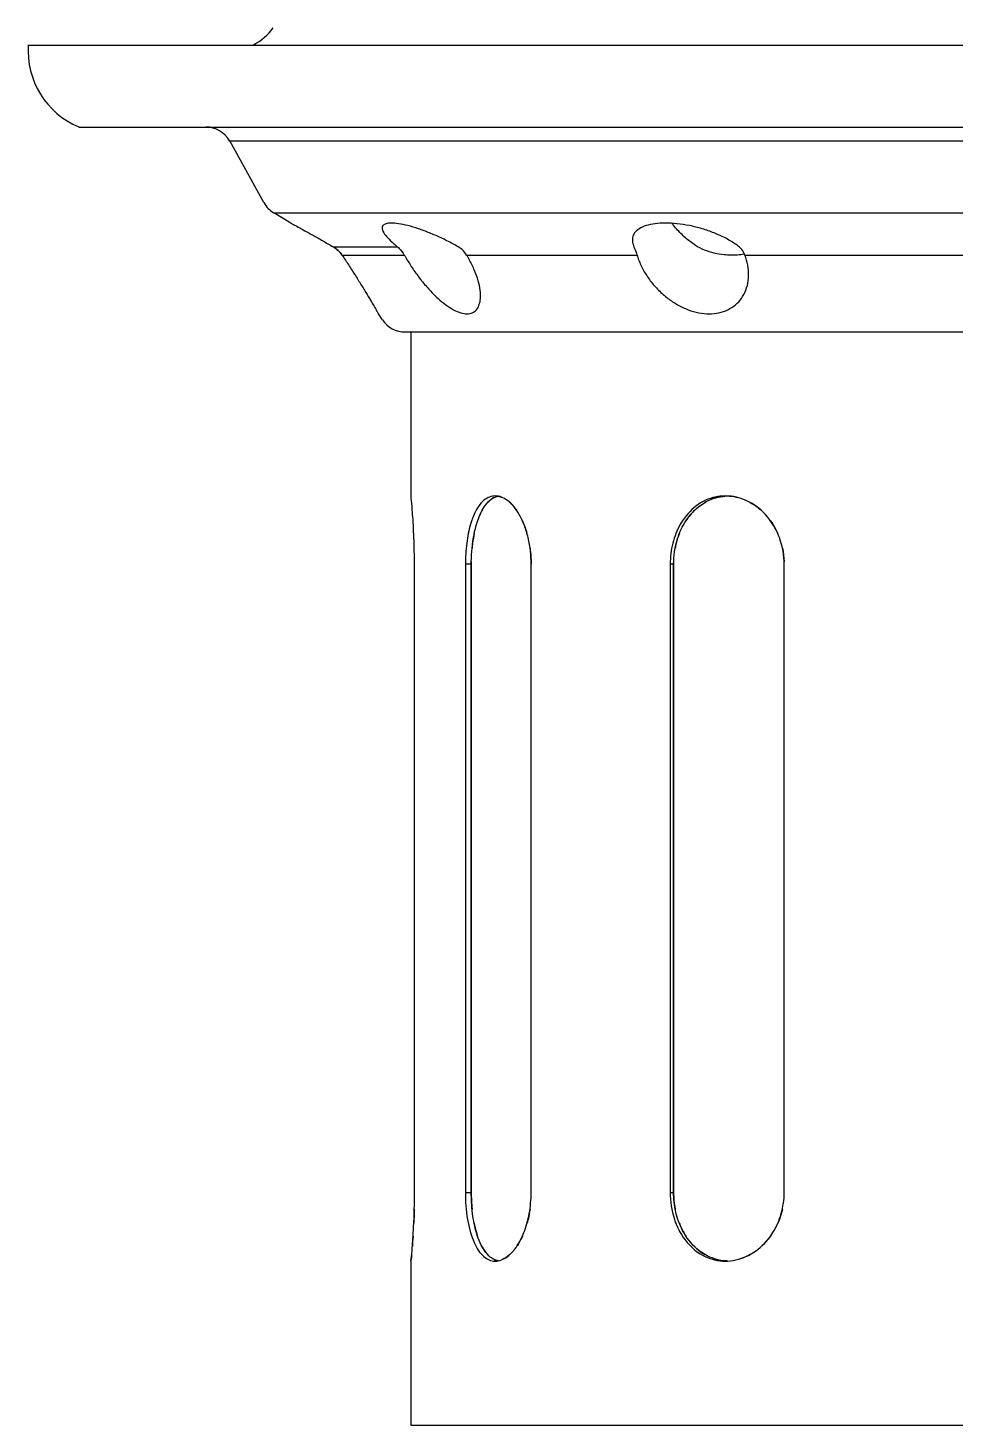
# Model space of a CAD drawing. Header units: millimetres. Extents: x 0 to 13338, y 0 to 11580.
# Drawn here: x 7588.4 to 7656.2, y 4734.7 to 4837 of the extents above; entities that cross this region are included whole.
import ezdxf

# ---------------------------------------------------------------- set-up
doc = ezdxf.new("R2010")
doc.units = ezdxf.units.MM
doc.layers.add('dwgmodels.com', color=250, linetype='Continuous')

# ---------------------------------------------------------------- blocks, each defined once
blk = doc.blocks.new('Public Light 9_side_dwgmodels.com')
at = {"color": 0}
for p, q in [((-589.01, 4124.92), (-441.01, 4124.92)), ((-589.01, 4124.92), (-441.01, 4124.92)), ((-585.3, 4118.92), (-444.71, 4118.92)), ((-585.3, 4118.92), (-444.71, 4118.92)), ((-574.27, 4117.9), (-455.75, 4117.9)), ((-574.27, 4117.9), (-455.75, 4117.9)), ((-571.77, 4113.39), (-574.27, 4117.9)), ((-571.05, 4112.65), (-458.97, 4112.65)), ((-571.05, 4112.65), (-458.97, 4112.65)), ((-569.79, 4111.89), (-571.05, 4112.65)), ((-569.79, 4111.89), (-571.05, 4112.65)), ((-566.7, 4110.16), (-562, 4110.16)), ((-566.7, 4110.16), (-562, 4110.16)), ((-566.06, 4109.55), (-561.5, 4109.55)), ((-566.06, 4109.55), (-561.5, 4109.55)), ((-556.94, 4109.55), (-544.48, 4109.55)), ((-556.94, 4109.55), (-544.48, 4109.55)), ((-536.58, 4109.55), (-519.57, 4109.55)), ((-536.58, 4109.55), (-519.57, 4109.55)), ((-563.1, 4104.81), (-563.39, 4105.25)), ((-563.1, 4104.81), (-563.39, 4105.25)), ((-561.44, 4103.92), (-468.58, 4103.92)), ((-561.44, 4103.92), (-468.58, 4103.92)), ((-561.01, 4103.92), (-561.01, 4091.92)), ((-560.76, 4040.92), (-560.76, 4086.92)), ((-560.76, 4040.92), (-560.76, 4086.92)), ((-556.6, 4086.92), (-557.03, 4086.92)), ((-556.6, 4086.92), (-557.03, 4086.92)), ((-557.03, 4086.92), (-557.03, 4040.92)), ((-557.03, 4086.92), (-557.03, 4040.92)), ((-556.6, 4040.92), (-556.6, 4086.92)), ((-556.6, 4086.92), (-556.6, 4040.92)), ((-556.6, 4040.92), (-556.6, 4086.92)), ((-556.6, 4086.92), (-556.6, 4040.92)), ((-552.22, 4040.92), (-552.22, 4086.92)), ((-552.22, 4040.92), (-552.22, 4086.92)), ((-541.8, 4086.92), (-542.05, 4086.92)), ((-541.8, 4086.92), (-542.05, 4086.92)), ((-542.05, 4086.92), (-542.05, 4040.92)), ((-542.05, 4086.92), (-542.05, 4040.92)), ((-541.8, 4086.92), (-541.8, 4040.92)), ((-541.8, 4040.92), (-541.8, 4086.92)), ((-541.8, 4040.92), (-541.8, 4086.92)), ((-541.8, 4086.92), (-541.8, 4040.92)), ((-533.71, 4040.92), (-533.71, 4086.92)), ((-533.71, 4040.92), (-533.71, 4086.92)), ((-556.6, 4040.92), (-557.03, 4040.92)), ((-556.6, 4040.92), (-557.03, 4040.92)), ((-541.8, 4040.92), (-542.05, 4040.92)), ((-541.8, 4040.92), (-542.05, 4040.92)), ((-561.01, 4035.92), (-561.01, 4023.92)), ((-561.01, 4023.92), (-469.01, 4023.92)), ((-561.01, 4023.92), (-469.01, 4023.92))]:
    blk.add_line(p, q, dxfattribs=at)
for centre, radius, start, end in [((-575.01, 4129.27), 5, 299.7296, 321.8332), ((-582.95, 4124.52), 6.07, 176.1674, 247.1977), ((-576.02, 4116.92), 2, 29.0581, 90), ((-570.02, 4114.36), 2, 209.0581, 239.0362), ((-561.44, 4105.92), 2, 213.6901, 270), ((-561.44, 4105.92), 2, 213.6901, 270)]:
    blk.add_arc(centre, radius, start, end, dxfattribs=at)
for points, knots in [([(-569.79, 4111.89), (-569.79, 4111.89), (-569.76, 4111.88), (-569.65, 4111.81), (-569.56, 4111.77), (-569.33, 4111.64), (-569.19, 4111.56), (-568.87, 4111.39), (-568.68, 4111.28), (-568.29, 4111.06), (-568.07, 4110.94), (-567.6, 4110.67), (-567.34, 4110.53), (-566.96, 4110.3), (-566.83, 4110.23), (-566.7, 4110.16)], [20.347716, 20.347716, 20.347716, 20.347716, 21.254439, 21.254439, 22.161163, 22.161163, 23.067886, 23.067886, 23.97461, 23.97461, 24.885748, 24.885748, 25.796886, 25.796886, 26.225618, 26.225618, 26.225618, 26.225618]), ([(-569.79, 4111.89), (-569.79, 4111.89), (-569.76, 4111.88), (-569.65, 4111.81), (-569.56, 4111.77), (-569.33, 4111.64), (-569.19, 4111.56), (-568.87, 4111.39), (-568.68, 4111.28), (-568.29, 4111.06), (-568.07, 4110.94), (-567.6, 4110.67), (-567.34, 4110.53), (-566.96, 4110.3), (-566.83, 4110.23), (-566.7, 4110.16)], [20.347716, 20.347716, 20.347716, 20.347716, 21.254439, 21.254439, 22.161163, 22.161163, 23.067886, 23.067886, 23.97461, 23.97461, 24.885748, 24.885748, 25.796886, 25.796886, 26.225618, 26.225618, 26.225618, 26.225618]), ([(-557.56, 4110.16), (-557.69, 4110.23), (-557.82, 4110.3), (-558.23, 4110.53), (-558.52, 4110.67), (-559.09, 4110.94), (-559.38, 4111.06), (-559.92, 4111.28), (-560.19, 4111.39), (-560.73, 4111.56), (-560.99, 4111.64), (-561.48, 4111.77), (-561.71, 4111.81), (-562.12, 4111.88), (-562.3, 4111.89), (-562.6, 4111.89), (-562.73, 4111.88), (-562.94, 4111.81), (-563.02, 4111.77), (-563.11, 4111.64), (-563.13, 4111.56), (-563.11, 4111.39), (-563.06, 4111.28), (-562.93, 4111.06), (-562.83, 4110.94), (-562.59, 4110.67), (-562.43, 4110.53), (-562.18, 4110.3), (-562.09, 4110.23), (-562, 4110.16)], [14.469813, 14.469813, 14.469813, 14.469813, 14.898545, 14.898545, 15.809683, 15.809683, 16.720821, 16.720821, 17.627545, 17.627545, 18.534268, 18.534268, 19.440992, 19.440992, 20.347716, 20.347716, 21.254439, 21.254439, 22.161163, 22.161163, 23.067886, 23.067886, 23.97461, 23.97461, 24.885748, 24.885748, 25.796886, 25.796886, 26.225618, 26.225618, 26.225618, 26.225618]), ([(-557.56, 4110.16), (-557.69, 4110.23), (-557.82, 4110.3), (-558.23, 4110.53), (-558.52, 4110.67), (-559.09, 4110.94), (-559.38, 4111.06), (-559.92, 4111.28), (-560.19, 4111.39), (-560.73, 4111.56), (-560.99, 4111.64), (-561.48, 4111.77), (-561.71, 4111.81), (-562.12, 4111.88), (-562.3, 4111.89), (-562.6, 4111.89), (-562.73, 4111.88), (-562.94, 4111.81), (-563.02, 4111.77), (-563.11, 4111.64), (-563.13, 4111.56), (-563.11, 4111.39), (-563.06, 4111.28), (-562.93, 4111.06), (-562.83, 4110.94), (-562.59, 4110.67), (-562.43, 4110.53), (-562.18, 4110.3), (-562.09, 4110.23), (-562, 4110.16)], [14.469813, 14.469813, 14.469813, 14.469813, 14.898545, 14.898545, 15.809683, 15.809683, 16.720821, 16.720821, 17.627545, 17.627545, 18.534268, 18.534268, 19.440992, 19.440992, 20.347716, 20.347716, 21.254439, 21.254439, 22.161163, 22.161163, 23.067886, 23.067886, 23.97461, 23.97461, 24.885748, 24.885748, 25.796886, 25.796886, 26.225618, 26.225618, 26.225618, 26.225618]), ([(-537.01, 4110.16), (-537.11, 4110.23), (-537.21, 4110.3), (-537.53, 4110.53), (-537.78, 4110.67), (-538.3, 4110.94), (-538.57, 4111.06), (-539.12, 4111.28), (-539.41, 4111.39), (-540.02, 4111.56), (-540.33, 4111.64), (-540.95, 4111.77), (-541.26, 4111.81), (-541.85, 4111.88), (-542.14, 4111.89), (-542.66, 4111.89), (-542.92, 4111.88), (-543.39, 4111.81), (-543.62, 4111.77), (-544.01, 4111.64), (-544.18, 4111.56), (-544.46, 4111.39), (-544.57, 4111.28), (-544.73, 4111.06), (-544.78, 4110.94), (-544.83, 4110.67), (-544.82, 4110.53), (-544.76, 4110.3), (-544.73, 4110.23), (-544.7, 4110.16)], [14.469813, 14.469813, 14.469813, 14.469813, 14.898545, 14.898545, 15.809683, 15.809683, 16.720821, 16.720821, 17.627545, 17.627545, 18.534268, 18.534268, 19.440992, 19.440992, 20.347716, 20.347716, 21.254439, 21.254439, 22.161163, 22.161163, 23.067886, 23.067886, 23.97461, 23.97461, 24.885748, 24.885748, 25.796886, 25.796886, 26.225618, 26.225618, 26.225618, 26.225618]), ([(-537.01, 4110.16), (-537.11, 4110.23), (-537.21, 4110.3), (-537.53, 4110.53), (-537.78, 4110.67), (-538.3, 4110.94), (-538.57, 4111.06), (-539.12, 4111.28), (-539.41, 4111.39), (-540.02, 4111.56), (-540.33, 4111.64), (-540.95, 4111.77), (-541.26, 4111.81), (-541.85, 4111.88), (-542.14, 4111.89), (-542.66, 4111.89), (-542.92, 4111.88), (-543.39, 4111.81), (-543.62, 4111.77), (-544.01, 4111.64), (-544.18, 4111.56), (-544.46, 4111.39), (-544.57, 4111.28), (-544.73, 4111.06), (-544.78, 4110.94), (-544.83, 4110.67), (-544.82, 4110.53), (-544.76, 4110.3), (-544.73, 4110.23), (-544.7, 4110.16)], [14.469813, 14.469813, 14.469813, 14.469813, 14.898545, 14.898545, 15.809683, 15.809683, 16.720821, 16.720821, 17.627545, 17.627545, 18.534268, 18.534268, 19.440992, 19.440992, 20.347716, 20.347716, 21.254439, 21.254439, 22.161163, 22.161163, 23.067886, 23.067886, 23.97461, 23.97461, 24.885748, 24.885748, 25.796886, 25.796886, 26.225618, 26.225618, 26.225618, 26.225618]), ([(-540.2, 4110.26), (-540.33, 4110.35), (-540.46, 4110.44), (-540.82, 4110.71), (-541.05, 4110.91), (-541.48, 4111.35), (-541.69, 4111.58), (-541.89, 4111.84), (-541.9, 4111.86), (-541.91, 4111.87)], [9.675314, 9.675314, 9.675314, 9.675314, 10.138865, 10.138865, 11.021552, 11.021552, 11.904238, 11.904238, 11.964161, 11.964161, 11.964161, 11.964161]), ([(-540.2, 4110.26), (-540.33, 4110.35), (-540.46, 4110.44), (-540.82, 4110.71), (-541.05, 4110.91), (-541.48, 4111.35), (-541.69, 4111.58), (-541.89, 4111.84), (-541.9, 4111.86), (-541.91, 4111.87)], [9.675314, 9.675314, 9.675314, 9.675314, 10.138865, 10.138865, 11.021552, 11.021552, 11.904238, 11.904238, 11.964161, 11.964161, 11.964161, 11.964161]), ([(-566.06, 4109.55), (-566.14, 4109.67), (-566.23, 4109.79), (-566.45, 4109.99), (-566.57, 4110.08), (-566.7, 4110.16)], [-0.9074615, -0.9074615, -0.9074615, -0.9074615, -0.4584899, -0.4584899, 0, 0, 0, 0]), ([(-566.06, 4109.55), (-566.14, 4109.67), (-566.23, 4109.79), (-566.45, 4109.99), (-566.57, 4110.08), (-566.7, 4110.16)], [-0.9074615, -0.9074615, -0.9074615, -0.9074615, -0.4584899, -0.4584899, 0, 0, 0, 0]), ([(-566.7, 4110.16), (-566.57, 4110.08), (-566.45, 4109.99), (-566.23, 4109.79), (-566.14, 4109.67), (-566.06, 4109.55)], [-0.9069538, -0.9069538, -0.9069538, -0.9069538, -0.4485006, -0.4485006, 0, 0, 0, 0]), ([(-566.7, 4110.16), (-566.57, 4110.08), (-566.45, 4109.99), (-566.23, 4109.79), (-566.14, 4109.67), (-566.06, 4109.55)], [-0.9069538, -0.9069538, -0.9069538, -0.9069538, -0.4485006, -0.4485006, 0, 0, 0, 0]), ([(-566.06, 4109.55), (-565.97, 4109.43), (-565.89, 4109.3), (-565.65, 4108.94), (-565.48, 4108.68), (-565.15, 4108.17), (-564.99, 4107.92), (-564.69, 4107.43), (-564.54, 4107.2), (-564.28, 4106.76), (-564.16, 4106.56), (-563.95, 4106.21), (-563.86, 4106.06), (-563.69, 4105.77), (-563.62, 4105.65), (-563.51, 4105.45), (-563.46, 4105.37), (-563.41, 4105.27), (-563.39, 4105.25), (-563.39, 4105.25)], [-14.134817, -14.134817, -14.134817, -14.134817, -13.697975, -13.697975, -12.813723, -12.813723, -11.929471, -11.929471, -11.045219, -11.045219, -10.160967, -10.160967, -9.332972, -9.332972, -8.504977, -8.504977, -7.676982, -7.676982, -6.848987, -6.848987, -6.848987, -6.848987]), ([(-566.06, 4109.55), (-565.97, 4109.43), (-565.89, 4109.3), (-565.65, 4108.94), (-565.48, 4108.68), (-565.15, 4108.17), (-564.99, 4107.92), (-564.69, 4107.43), (-564.54, 4107.2), (-564.28, 4106.76), (-564.16, 4106.56), (-563.95, 4106.21), (-563.86, 4106.06), (-563.69, 4105.77), (-563.62, 4105.65), (-563.51, 4105.45), (-563.46, 4105.37), (-563.41, 4105.27), (-563.39, 4105.25), (-563.39, 4105.25)], [-14.134817, -14.134817, -14.134817, -14.134817, -13.697975, -13.697975, -12.813723, -12.813723, -11.929471, -11.929471, -11.045219, -11.045219, -10.160967, -10.160967, -9.332972, -9.332972, -8.504977, -8.504977, -7.676982, -7.676982, -6.848987, -6.848987, -6.848987, -6.848987]), ([(-562, 4110.16), (-561.95, 4110.12), (-561.91, 4110.08), (-561.73, 4109.91), (-561.6, 4109.74), (-561.5, 4109.55)], [-0.9093199, -0.9093199, -0.9093199, -0.9093199, -0.699633, -0.699633, 0, 0, 0, 0]), ([(-562, 4110.16), (-561.95, 4110.12), (-561.91, 4110.08), (-561.73, 4109.91), (-561.6, 4109.74), (-561.5, 4109.55)], [-0.9093199, -0.9093199, -0.9093199, -0.9093199, -0.699633, -0.699633, 0, 0, 0, 0]), ([(-561.5, 4109.55), (-561.43, 4109.43), (-561.35, 4109.3), (-561.13, 4108.94), (-560.97, 4108.68), (-560.61, 4108.17), (-560.43, 4107.92), (-560.04, 4107.43), (-559.83, 4107.2), (-559.43, 4106.76), (-559.23, 4106.56), (-558.85, 4106.21), (-558.65, 4106.06), (-558.27, 4105.77), (-558.08, 4105.65), (-557.71, 4105.45), (-557.53, 4105.37), (-557.2, 4105.27), (-557.05, 4105.25), (-556.77, 4105.25), (-556.64, 4105.27), (-556.41, 4105.37), (-556.3, 4105.45), (-556.13, 4105.65), (-556.07, 4105.77), (-555.97, 4106.06), (-555.94, 4106.21), (-555.92, 4106.56), (-555.92, 4106.76), (-555.98, 4107.2), (-556.03, 4107.43), (-556.16, 4107.92), (-556.25, 4108.17), (-556.47, 4108.68), (-556.59, 4108.94), (-556.72, 4109.18), (-556.79, 4109.3), (-556.86, 4109.43), (-556.94, 4109.55)], [-14.134817, -14.134817, -14.134817, -14.134817, -13.697975, -13.697975, -12.813723, -12.813723, -11.929471, -11.929471, -11.045219, -11.045219, -10.160967, -10.160967, -9.332972, -9.332972, -8.504977, -8.504977, -7.676982, -7.676982, -6.848987, -6.848987, -6.020992, -6.020992, -5.192997, -5.192997, -4.365002, -4.365002, -3.537007, -3.537007, -2.652756, -2.652756, -1.768504, -1.768504, -0.884252, -0.884252, 0, 0, 0, 0.436843, 0.436843, 0.436843, 0.436843]), ([(-561.5, 4109.55), (-561.43, 4109.43), (-561.35, 4109.3), (-561.13, 4108.94), (-560.97, 4108.68), (-560.61, 4108.17), (-560.43, 4107.92), (-560.04, 4107.43), (-559.83, 4107.2), (-559.43, 4106.76), (-559.23, 4106.56), (-558.85, 4106.21), (-558.65, 4106.06), (-558.27, 4105.77), (-558.08, 4105.65), (-557.71, 4105.45), (-557.53, 4105.37), (-557.2, 4105.27), (-557.05, 4105.25), (-556.77, 4105.25), (-556.64, 4105.27), (-556.41, 4105.37), (-556.3, 4105.45), (-556.13, 4105.65), (-556.07, 4105.77), (-555.97, 4106.06), (-555.94, 4106.21), (-555.92, 4106.56), (-555.92, 4106.76), (-555.98, 4107.2), (-556.03, 4107.43), (-556.16, 4107.92), (-556.25, 4108.17), (-556.47, 4108.68), (-556.59, 4108.94), (-556.72, 4109.18), (-556.79, 4109.3), (-556.86, 4109.43), (-556.94, 4109.55)], [-14.134817, -14.134817, -14.134817, -14.134817, -13.697975, -13.697975, -12.813723, -12.813723, -11.929471, -11.929471, -11.045219, -11.045219, -10.160967, -10.160967, -9.332972, -9.332972, -8.504977, -8.504977, -7.676982, -7.676982, -6.848987, -6.848987, -6.020992, -6.020992, -5.192997, -5.192997, -4.365002, -4.365002, -3.537007, -3.537007, -2.652756, -2.652756, -1.768504, -1.768504, -0.884252, -0.884252, 0, 0, 0, 0.436843, 0.436843, 0.436843, 0.436843]), ([(-556.94, 4109.55), (-557.03, 4109.7), (-557.14, 4109.84), (-557.36, 4110.03), (-557.46, 4110.1), (-557.56, 4110.16)], [-4.053467, -4.053467, -4.053467, -4.053467, -3.5042451, -3.5042451, -3.1494421, -3.1494421, -3.1494421, -3.1494421]), ([(-556.94, 4109.55), (-557.03, 4109.7), (-557.14, 4109.84), (-557.36, 4110.03), (-557.46, 4110.1), (-557.56, 4110.16)], [-4.053467, -4.053467, -4.053467, -4.053467, -3.5042451, -3.5042451, -3.1494421, -3.1494421, -3.1494421, -3.1494421]), ([(-544.7, 4110.16), (-544.68, 4110.12), (-544.67, 4110.08), (-544.6, 4109.91), (-544.54, 4109.74), (-544.48, 4109.55)], [-0.9093199, -0.9093199, -0.9093199, -0.9093199, -0.699633, -0.699633, 0, 0, 0, 0]), ([(-544.7, 4110.16), (-544.68, 4110.12), (-544.67, 4110.08), (-544.6, 4109.91), (-544.54, 4109.74), (-544.48, 4109.55)], [-0.9093199, -0.9093199, -0.9093199, -0.9093199, -0.699633, -0.699633, 0, 0, 0, 0]), ([(-544.48, 4109.55), (-544.44, 4109.43), (-544.4, 4109.3), (-544.26, 4108.94), (-544.14, 4108.68), (-543.86, 4108.17), (-543.69, 4107.92), (-543.32, 4107.43), (-543.11, 4107.2), (-542.68, 4106.76), (-542.45, 4106.56), (-541.99, 4106.21), (-541.76, 4106.06), (-541.26, 4105.77), (-541, 4105.65), (-540.48, 4105.45), (-540.21, 4105.37), (-539.69, 4105.27), (-539.44, 4105.25), (-538.96, 4105.25), (-538.72, 4105.27), (-538.26, 4105.37), (-538.04, 4105.45), (-537.63, 4105.65), (-537.44, 4105.77), (-537.11, 4106.06), (-536.96, 4106.21), (-536.72, 4106.56), (-536.61, 4106.76), (-536.43, 4107.2), (-536.37, 4107.43), (-536.31, 4107.92), (-536.3, 4108.17), (-536.35, 4108.68), (-536.39, 4108.94), (-536.46, 4109.18), (-536.5, 4109.3), (-536.54, 4109.43), (-536.58, 4109.55)], [-14.134817, -14.134817, -14.134817, -14.134817, -13.697975, -13.697975, -12.813723, -12.813723, -11.929471, -11.929471, -11.045219, -11.045219, -10.160967, -10.160967, -9.332972, -9.332972, -8.504977, -8.504977, -7.676982, -7.676982, -6.848987, -6.848987, -6.020992, -6.020992, -5.192997, -5.192997, -4.365002, -4.365002, -3.537007, -3.537007, -2.652756, -2.652756, -1.768504, -1.768504, -0.884252, -0.884252, 0, 0, 0, 0.436843, 0.436843, 0.436843, 0.436843]), ([(-544.48, 4109.55), (-544.44, 4109.43), (-544.4, 4109.3), (-544.26, 4108.94), (-544.14, 4108.68), (-543.86, 4108.17), (-543.69, 4107.92), (-543.32, 4107.43), (-543.11, 4107.2), (-542.68, 4106.76), (-542.45, 4106.56), (-541.99, 4106.21), (-541.76, 4106.06), (-541.26, 4105.77), (-541, 4105.65), (-540.48, 4105.45), (-540.21, 4105.37), (-539.69, 4105.27), (-539.44, 4105.25), (-538.96, 4105.25), (-538.72, 4105.27), (-538.26, 4105.37), (-538.04, 4105.45), (-537.63, 4105.65), (-537.44, 4105.77), (-537.11, 4106.06), (-536.96, 4106.21), (-536.72, 4106.56), (-536.61, 4106.76), (-536.43, 4107.2), (-536.37, 4107.43), (-536.31, 4107.92), (-536.3, 4108.17), (-536.35, 4108.68), (-536.39, 4108.94), (-536.46, 4109.18), (-536.5, 4109.3), (-536.54, 4109.43), (-536.58, 4109.55)], [-14.134817, -14.134817, -14.134817, -14.134817, -13.697975, -13.697975, -12.813723, -12.813723, -11.929471, -11.929471, -11.045219, -11.045219, -10.160967, -10.160967, -9.332972, -9.332972, -8.504977, -8.504977, -7.676982, -7.676982, -6.848987, -6.848987, -6.020992, -6.020992, -5.192997, -5.192997, -4.365002, -4.365002, -3.537007, -3.537007, -2.652756, -2.652756, -1.768504, -1.768504, -0.884252, -0.884252, 0, 0, 0, 0.436843, 0.436843, 0.436843, 0.436843]), ([(-536.61, 4109.63), (-536.67, 4109.62), (-536.72, 4109.61), (-536.93, 4109.57), (-537.08, 4109.55), (-537.38, 4109.54), (-537.51, 4109.53), (-537.79, 4109.54), (-537.94, 4109.55), (-538.34, 4109.59), (-538.58, 4109.63), (-539.32, 4109.81), (-539.79, 4109.99), (-540.2, 4110.26)], [-3.843232, -3.843232, -3.843232, -3.843232, -3.643063, -3.643063, -3.106776, -3.106776, -2.67758, -2.67758, -2.206806, -2.206806, -1.480643, -1.480643, 0, 0, 0, 0]), ([(-536.61, 4109.63), (-536.67, 4109.62), (-536.72, 4109.61), (-536.93, 4109.57), (-537.08, 4109.55), (-537.38, 4109.54), (-537.51, 4109.53), (-537.79, 4109.54), (-537.94, 4109.55), (-538.34, 4109.59), (-538.58, 4109.63), (-539.32, 4109.81), (-539.79, 4109.99), (-540.2, 4110.26)], [-3.843232, -3.843232, -3.843232, -3.843232, -3.643063, -3.643063, -3.106776, -3.106776, -2.67758, -2.67758, -2.206806, -2.206806, -1.480643, -1.480643, 0, 0, 0, 0]), ([(-536.58, 4109.55), (-536.64, 4109.7), (-536.72, 4109.84), (-536.87, 4110.03), (-536.94, 4110.1), (-537.01, 4110.16)], [-4.053467, -4.053467, -4.053467, -4.053467, -3.5042451, -3.5042451, -3.1494421, -3.1494421, -3.1494421, -3.1494421]), ([(-536.58, 4109.55), (-536.64, 4109.7), (-536.72, 4109.84), (-536.87, 4110.03), (-536.94, 4110.1), (-537.01, 4110.16)], [-4.053467, -4.053467, -4.053467, -4.053467, -3.5042451, -3.5042451, -3.1494421, -3.1494421, -3.1494421, -3.1494421]), ([(-560.76, 4086.92), (-560.76, 4087.53), (-560.77, 4088.2), (-560.81, 4089.18), (-560.82, 4089.48), (-560.87, 4090.38), (-560.91, 4090.82), (-560.97, 4091.53), (-560.99, 4091.73), (-561, 4091.89), (-561.01, 4091.92), (-561.01, 4091.92)], [0, 0, 0, 0, 1.816147, 1.816147, 2.643576, 2.643576, 4.503274, 4.503274, 7.026652, 7.026652, 8.554863, 8.554863, 8.554863, 8.554863]), ([(-560.76, 4086.92), (-560.76, 4087.53), (-560.77, 4088.2), (-560.81, 4089.18), (-560.82, 4089.48), (-560.87, 4090.38), (-560.91, 4090.82), (-560.97, 4091.53), (-560.99, 4091.73), (-561, 4091.89), (-561.01, 4091.92), (-561.01, 4091.92)], [0, 0, 0, 0, 1.816147, 1.816147, 2.643576, 2.643576, 4.503274, 4.503274, 7.026652, 7.026652, 8.552907, 8.552907, 8.552907, 8.552907]), ([(-552.22, 4086.92), (-552.22, 4087.53), (-552.28, 4088.2), (-552.52, 4089.18), (-552.61, 4089.48), (-552.95, 4090.38), (-553.23, 4090.82), (-553.8, 4091.53), (-554.12, 4091.73), (-554.69, 4091.95), (-554.99, 4091.95), (-555.53, 4091.74), (-555.81, 4091.53), (-556.25, 4090.89), (-556.47, 4090.48), (-556.78, 4089.42), (-556.87, 4088.95), (-557, 4087.96), (-557.03, 4087.44), (-557.03, 4086.92)], [0, 0, 0, 0, 1.816147, 1.816147, 2.643576, 2.643576, 4.503274, 4.503274, 7.026652, 7.026652, 10.029938, 10.029938, 12.68358, 12.68358, 14.53656, 14.53656, 15.7687, 15.7687, 17.012653, 17.012653, 17.012653, 17.012653]), ([(-552.22, 4086.92), (-552.22, 4087.53), (-552.28, 4088.2), (-552.52, 4089.18), (-552.61, 4089.48), (-552.95, 4090.38), (-553.23, 4090.82), (-553.8, 4091.53), (-554.12, 4091.73), (-554.69, 4091.95), (-554.99, 4091.95), (-555.53, 4091.74), (-555.81, 4091.53), (-556.25, 4090.89), (-556.47, 4090.48), (-556.78, 4089.42), (-556.87, 4088.95), (-557, 4087.96), (-557.03, 4087.44), (-557.03, 4086.92)], [0, 0, 0, 0, 1.816147, 1.816147, 2.643576, 2.643576, 4.503274, 4.503274, 7.026652, 7.026652, 10.029938, 10.029938, 12.68358, 12.68358, 14.53656, 14.53656, 15.7687, 15.7687, 17.012653, 17.012653, 17.012653, 17.012653]), ([(-556.6, 4086.92), (-556.6, 4087.5), (-556.56, 4088.17), (-556.39, 4089.18), (-556.32, 4089.47), (-556.06, 4090.41), (-555.84, 4090.84), (-555.4, 4091.5), (-555.13, 4091.72), (-554.78, 4091.87), (-554.7, 4091.89), (-554.63, 4091.9)], [0, 0, 0, 0, 1.73495, 1.73495, 2.500605, 2.500605, 4.321079, 4.321079, 6.813884, 6.813884, 7.518814, 7.518814, 7.518814, 7.518814]), ([(-556.6, 4086.92), (-556.6, 4087.5), (-556.56, 4088.17), (-556.39, 4089.18), (-556.32, 4089.47), (-556.06, 4090.41), (-555.84, 4090.84), (-555.4, 4091.5), (-555.13, 4091.72), (-554.78, 4091.87), (-554.7, 4091.89), (-554.63, 4091.9)], [0, 0, 0, 0, 1.73495, 1.73495, 2.500605, 2.500605, 4.321079, 4.321079, 6.813884, 6.813884, 7.518814, 7.518814, 7.518814, 7.518814]), ([(-554.63, 4091.9), (-554.55, 4091.89), (-554.47, 4091.87), (-554.37, 4091.83), (-554.34, 4091.82), (-554.31, 4091.81)], [9.274789, 9.274789, 9.274789, 9.274789, 10.029938, 10.029938, 10.293591, 10.293591, 10.293591, 10.293591]), ([(-554.63, 4091.9), (-554.55, 4091.89), (-554.47, 4091.87), (-554.37, 4091.83), (-554.34, 4091.82), (-554.31, 4091.81)], [9.274789, 9.274789, 9.274789, 9.274789, 10.029938, 10.029938, 10.293591, 10.293591, 10.293591, 10.293591]), ([(-553.78, 4091.44), (-553.69, 4091.36), (-553.59, 4091.27), (-553.44, 4091.08), (-553.37, 4090.99), (-553.29, 4090.88)], [11.900946, 11.900946, 11.900946, 11.900946, 12.68358, 12.68358, 13.230798, 13.230798, 13.230798, 13.230798]), ([(-553.78, 4091.44), (-553.69, 4091.36), (-553.59, 4091.27), (-553.44, 4091.08), (-553.37, 4090.99), (-553.29, 4090.88)], [11.900946, 11.900946, 11.900946, 11.900946, 12.68358, 12.68358, 13.230798, 13.230798, 13.230798, 13.230798]), ([(-533.71, 4086.92), (-533.71, 4087.53), (-533.81, 4088.2), (-534.18, 4089.18), (-534.32, 4089.48), (-534.86, 4090.38), (-535.3, 4090.82), (-536.24, 4091.53), (-536.77, 4091.73), (-537.73, 4091.95), (-538.26, 4091.95), (-539.22, 4091.74), (-539.71, 4091.53), (-540.53, 4090.89), (-540.95, 4090.48), (-541.55, 4089.42), (-541.74, 4088.95), (-541.99, 4087.96), (-542.05, 4087.44), (-542.05, 4086.92)], [0, 0, 0, 0, 1.816147, 1.816147, 2.643576, 2.643576, 4.503274, 4.503274, 7.026652, 7.026652, 10.029938, 10.029938, 12.68358, 12.68358, 14.53656, 14.53656, 15.7687, 15.7687, 17.012653, 17.012653, 17.012653, 17.012653]), ([(-533.71, 4086.92), (-533.71, 4087.53), (-533.81, 4088.2), (-534.18, 4089.18), (-534.32, 4089.48), (-534.86, 4090.38), (-535.3, 4090.82), (-536.24, 4091.53), (-536.77, 4091.73), (-537.73, 4091.95), (-538.26, 4091.95), (-539.22, 4091.74), (-539.71, 4091.53), (-540.53, 4090.89), (-540.95, 4090.48), (-541.55, 4089.42), (-541.74, 4088.95), (-541.99, 4087.96), (-542.05, 4087.44), (-542.05, 4086.92)], [0, 0, 0, 0, 1.816147, 1.816147, 2.643576, 2.643576, 4.503274, 4.503274, 7.026652, 7.026652, 10.029938, 10.029938, 12.68358, 12.68358, 14.53656, 14.53656, 15.7687, 15.7687, 17.012653, 17.012653, 17.012653, 17.012653]), ([(-541.8, 4086.92), (-541.8, 4087.5), (-541.72, 4088.17), (-541.39, 4089.18), (-541.26, 4089.47), (-540.75, 4090.41), (-540.33, 4090.84), (-539.51, 4091.5), (-539.02, 4091.72), (-538.32, 4091.88), (-538.1, 4091.91), (-537.88, 4091.92)], [0, 0, 0, 0, 1.73495, 1.73495, 2.500605, 2.500605, 4.321079, 4.321079, 6.813884, 6.813884, 7.945697, 7.945697, 7.945697, 7.945697]), ([(-541.8, 4086.92), (-541.8, 4087.5), (-541.72, 4088.17), (-541.39, 4089.18), (-541.26, 4089.47), (-540.75, 4090.41), (-540.33, 4090.84), (-539.51, 4091.5), (-539.02, 4091.72), (-538.32, 4091.88), (-538.1, 4091.91), (-537.88, 4091.92)], [0, 0, 0, 0, 1.73495, 1.73495, 2.500605, 2.500605, 4.321079, 4.321079, 6.813884, 6.813884, 7.945697, 7.945697, 7.945697, 7.945697]), ([(-537.88, 4091.92), (-537.67, 4091.91), (-537.45, 4091.89), (-537.19, 4091.83), (-537.15, 4091.82), (-537.1, 4091.81)], [8.79462, 8.79462, 8.79462, 8.79462, 10.029938, 10.029938, 10.293591, 10.293591, 10.293591, 10.293591]), ([(-537.88, 4091.92), (-537.67, 4091.91), (-537.45, 4091.89), (-537.19, 4091.83), (-537.15, 4091.82), (-537.1, 4091.81)], [8.79462, 8.79462, 8.79462, 8.79462, 10.029938, 10.029938, 10.293591, 10.293591, 10.293591, 10.293591]), ([(-536.2, 4091.44), (-536.05, 4091.36), (-535.9, 4091.27), (-535.65, 4091.08), (-535.53, 4090.99), (-535.41, 4090.88)], [11.900946, 11.900946, 11.900946, 11.900946, 12.68358, 12.68358, 13.230798, 13.230798, 13.230798, 13.230798]), ([(-536.2, 4091.44), (-536.05, 4091.36), (-535.9, 4091.27), (-535.65, 4091.08), (-535.53, 4090.99), (-535.41, 4090.88)], [11.900946, 11.900946, 11.900946, 11.900946, 12.68358, 12.68358, 13.230798, 13.230798, 13.230798, 13.230798]), ([(-552.85, 4090.09), (-552.82, 4090.01), (-552.78, 4089.93), (-552.66, 4089.63), (-552.59, 4089.42), (-552.53, 4089.19)], [14.2814202, 14.2814202, 14.2814202, 14.2814202, 14.5365596, 14.5365596, 15.1403525, 15.1403525, 15.1403525, 15.1403525]), ([(-552.85, 4090.09), (-552.82, 4090.01), (-552.78, 4089.93), (-552.66, 4089.63), (-552.59, 4089.42), (-552.53, 4089.19)], [14.2814202, 14.2814202, 14.2814202, 14.2814202, 14.5365596, 14.5365596, 15.1403525, 15.1403525, 15.1403525, 15.1403525]), ([(-534.71, 4090.09), (-534.65, 4090.01), (-534.59, 4089.93), (-534.41, 4089.63), (-534.29, 4089.42), (-534.19, 4089.19)], [14.2814202, 14.2814202, 14.2814202, 14.2814202, 14.5365596, 14.5365596, 15.1403525, 15.1403525, 15.1403525, 15.1403525]), ([(-534.71, 4090.09), (-534.65, 4090.01), (-534.59, 4089.93), (-534.41, 4089.63), (-534.29, 4089.42), (-534.19, 4089.19)], [14.2814202, 14.2814202, 14.2814202, 14.2814202, 14.5365596, 14.5365596, 15.1403525, 15.1403525, 15.1403525, 15.1403525]), ([(-556.38, 4089.19), (-556.43, 4088.95), (-556.47, 4088.71), (-556.52, 4088.33), (-556.53, 4088.21), (-556.54, 4088.09)], [12.9732772, 12.9732772, 12.9732772, 12.9732772, 13.445975, 13.445975, 13.6830368, 13.6830368, 13.6830368, 13.6830368]), ([(-556.38, 4089.19), (-556.43, 4088.95), (-556.47, 4088.71), (-556.52, 4088.33), (-556.53, 4088.21), (-556.54, 4088.09)], [12.9732772, 12.9732772, 12.9732772, 12.9732772, 13.445975, 13.445975, 13.6830368, 13.6830368, 13.6830368, 13.6830368]), ([(-541.37, 4089.19), (-541.47, 4088.95), (-541.55, 4088.71), (-541.64, 4088.33), (-541.67, 4088.21), (-541.69, 4088.09)], [12.9732772, 12.9732772, 12.9732772, 12.9732772, 13.445975, 13.445975, 13.6830368, 13.6830368, 13.6830368, 13.6830368]), ([(-541.37, 4089.19), (-541.47, 4088.95), (-541.55, 4088.71), (-541.64, 4088.33), (-541.67, 4088.21), (-541.69, 4088.09)], [12.9732772, 12.9732772, 12.9732772, 12.9732772, 13.445975, 13.445975, 13.6830368, 13.6830368, 13.6830368, 13.6830368]), ([(-561.01, 4035.92), (-561.01, 4035.92), (-561.01, 4035.95), (-560.99, 4036.11), (-560.97, 4036.32), (-560.91, 4036.96), (-560.88, 4037.37), (-560.82, 4038.43), (-560.79, 4038.9), (-560.76, 4039.89), (-560.76, 4040.41), (-560.76, 4040.92)], [8.554872, 8.554872, 8.554872, 8.554872, 10.029938, 10.029938, 12.68358, 12.68358, 14.536559, 14.536559, 15.768699, 15.768699, 17.012653, 17.012653, 17.012653, 17.012653]), ([(-561.01, 4035.92), (-561.01, 4035.92), (-561.01, 4035.95), (-560.99, 4036.11), (-560.97, 4036.32), (-560.91, 4036.96), (-560.88, 4037.37), (-560.82, 4038.43), (-560.79, 4038.9), (-560.76, 4039.89), (-560.76, 4040.41), (-560.76, 4040.92)], [8.554872, 8.554872, 8.554872, 8.554872, 10.029938, 10.029938, 12.68358, 12.68358, 14.536559, 14.536559, 15.768699, 15.768699, 17.012653, 17.012653, 17.012653, 17.012653]), ([(-557.03, 4040.92), (-557.03, 4040.32), (-556.99, 4039.65), (-556.82, 4038.67), (-556.76, 4038.37), (-556.51, 4037.47), (-556.29, 4037.03), (-555.82, 4036.32), (-555.54, 4036.12), (-555.01, 4035.89), (-554.7, 4035.89), (-554.12, 4036.11), (-553.81, 4036.32), (-553.28, 4036.96), (-553, 4037.37), (-552.58, 4038.43), (-552.45, 4038.9), (-552.27, 4039.89), (-552.22, 4040.41), (-552.22, 4040.92)], [0, 0, 0, 0, 1.816147, 1.816147, 2.643576, 2.643576, 4.503274, 4.503274, 7.026652, 7.026652, 10.029938, 10.029938, 12.68358, 12.68358, 14.536559, 14.536559, 15.768699, 15.768699, 17.012653, 17.012653, 17.012653, 17.012653]), ([(-557.03, 4040.92), (-557.03, 4040.32), (-556.99, 4039.65), (-556.82, 4038.67), (-556.76, 4038.37), (-556.51, 4037.47), (-556.29, 4037.03), (-555.82, 4036.32), (-555.54, 4036.12), (-555.01, 4035.89), (-554.7, 4035.89), (-554.12, 4036.11), (-553.81, 4036.32), (-553.28, 4036.96), (-553, 4037.37), (-552.58, 4038.43), (-552.45, 4038.9), (-552.27, 4039.89), (-552.22, 4040.41), (-552.22, 4040.92)], [0, 0, 0, 0, 1.816147, 1.816147, 2.643576, 2.643576, 4.503274, 4.503274, 7.026652, 7.026652, 10.029938, 10.029938, 12.68358, 12.68358, 14.536559, 14.536559, 15.768699, 15.768699, 17.012653, 17.012653, 17.012653, 17.012653]), ([(-554.63, 4035.94), (-554.7, 4035.96), (-554.78, 4035.98), (-555.05, 4036.09), (-555.34, 4036.26), (-555.85, 4037.01), (-556.05, 4037.43), (-556.35, 4038.43), (-556.44, 4038.9), (-556.58, 4040), (-556.6, 4040.54), (-556.6, 4040.92)], [8.796505, 8.796505, 8.796505, 8.796505, 9.481779, 9.481779, 11.265532, 11.265532, 12.52224, 12.52224, 13.445975, 13.445975, 14.59366, 14.59366, 14.59366, 14.59366]), ([(-554.63, 4035.94), (-554.7, 4035.96), (-554.78, 4035.98), (-555.05, 4036.09), (-555.34, 4036.26), (-555.85, 4037.01), (-556.05, 4037.43), (-556.35, 4038.43), (-556.44, 4038.9), (-556.58, 4040), (-556.6, 4040.54), (-556.6, 4040.92)], [8.796505, 8.796505, 8.796505, 8.796505, 9.481779, 9.481779, 11.265532, 11.265532, 12.52224, 12.52224, 13.445975, 13.445975, 14.59366, 14.59366, 14.59366, 14.59366]), ([(-542.05, 4040.92), (-542.05, 4040.32), (-541.96, 4039.65), (-541.64, 4038.67), (-541.51, 4038.37), (-541.02, 4037.47), (-540.61, 4037.03), (-539.74, 4036.32), (-539.23, 4036.12), (-538.29, 4035.89), (-537.76, 4035.89), (-536.78, 4036.11), (-536.26, 4036.32), (-535.39, 4036.96), (-534.94, 4037.37), (-534.27, 4038.43), (-534.07, 4038.9), (-533.79, 4039.89), (-533.71, 4040.41), (-533.71, 4040.92)], [0, 0, 0, 0, 1.816147, 1.816147, 2.643576, 2.643576, 4.503274, 4.503274, 7.026652, 7.026652, 10.029938, 10.029938, 12.68358, 12.68358, 14.536559, 14.536559, 15.768699, 15.768699, 17.012653, 17.012653, 17.012653, 17.012653]), ([(-542.05, 4040.92), (-542.05, 4040.32), (-541.96, 4039.65), (-541.64, 4038.67), (-541.51, 4038.37), (-541.02, 4037.47), (-540.61, 4037.03), (-539.74, 4036.32), (-539.23, 4036.12), (-538.29, 4035.89), (-537.76, 4035.89), (-536.78, 4036.11), (-536.26, 4036.32), (-535.39, 4036.96), (-534.94, 4037.37), (-534.27, 4038.43), (-534.07, 4038.9), (-533.79, 4039.89), (-533.71, 4040.41), (-533.71, 4040.92)], [0, 0, 0, 0, 1.816147, 1.816147, 2.643576, 2.643576, 4.503274, 4.503274, 7.026652, 7.026652, 10.029938, 10.029938, 12.68358, 12.68358, 14.536559, 14.536559, 15.768699, 15.768699, 17.012653, 17.012653, 17.012653, 17.012653]), ([(-537.88, 4035.93), (-538.1, 4035.93), (-538.32, 4035.96), (-538.87, 4036.09), (-539.4, 4036.26), (-540.34, 4037.01), (-540.73, 4037.43), (-541.3, 4038.43), (-541.49, 4038.9), (-541.76, 4040), (-541.8, 4040.54), (-541.8, 4040.92)], [8.371252, 8.371252, 8.371252, 8.371252, 9.481779, 9.481779, 11.265532, 11.265532, 12.52224, 12.52224, 13.445975, 13.445975, 14.59366, 14.59366, 14.59366, 14.59366]), ([(-537.88, 4035.93), (-538.1, 4035.93), (-538.32, 4035.96), (-538.87, 4036.09), (-539.4, 4036.26), (-540.34, 4037.01), (-540.73, 4037.43), (-541.3, 4038.43), (-541.49, 4038.9), (-541.76, 4040), (-541.8, 4040.54), (-541.8, 4040.92)], [8.371252, 8.371252, 8.371252, 8.371252, 9.481779, 9.481779, 11.265532, 11.265532, 12.52224, 12.52224, 13.445975, 13.445975, 14.59366, 14.59366, 14.59366, 14.59366]), ([(-560.77, 4039.73), (-560.78, 4039.48), (-560.78, 4039.23), (-560.8, 4038.88), (-560.8, 4038.78), (-560.81, 4038.69)], [1.1367352, 1.1367352, 1.1367352, 1.1367352, 1.8161474, 1.8161474, 2.0775337, 2.0775337, 2.0775337, 2.0775337]), ([(-560.77, 4039.73), (-560.78, 4039.48), (-560.78, 4039.23), (-560.8, 4038.88), (-560.8, 4038.78), (-560.81, 4038.69)], [1.1367352, 1.1367352, 1.1367352, 1.1367352, 1.8161474, 1.8161474, 2.0775337, 2.0775337, 2.0775337, 2.0775337]), ([(-552.3, 4039.73), (-552.34, 4039.48), (-552.38, 4039.23), (-552.47, 4038.88), (-552.49, 4038.78), (-552.52, 4038.69)], [1.1367353, 1.1367353, 1.1367353, 1.1367353, 1.8161474, 1.8161474, 2.0775336, 2.0775336, 2.0775336, 2.0775336]), ([(-552.3, 4039.73), (-552.34, 4039.48), (-552.38, 4039.23), (-552.47, 4038.88), (-552.49, 4038.78), (-552.52, 4038.69)], [1.1367353, 1.1367353, 1.1367353, 1.1367353, 1.8161474, 1.8161474, 2.0775336, 2.0775336, 2.0775336, 2.0775336]), ([(-533.84, 4039.73), (-533.9, 4039.48), (-533.97, 4039.23), (-534.1, 4038.88), (-534.14, 4038.78), (-534.18, 4038.69)], [1.1367353, 1.1367353, 1.1367353, 1.1367353, 1.8161474, 1.8161474, 2.0775336, 2.0775336, 2.0775336, 2.0775336]), ([(-533.84, 4039.73), (-533.9, 4039.48), (-533.97, 4039.23), (-534.1, 4038.88), (-534.14, 4038.78), (-534.18, 4038.69)], [1.1367353, 1.1367353, 1.1367353, 1.1367353, 1.8161474, 1.8161474, 2.0775336, 2.0775336, 2.0775336, 2.0775336]), ([(-556.39, 4038.69), (-556.35, 4038.48), (-556.3, 4038.29), (-556.21, 4037.97), (-556.18, 4037.85), (-556.14, 4037.74)], [1.9800636, 1.9800636, 1.9800636, 1.9800636, 2.5006054, 2.5006054, 2.8509483, 2.8509483, 2.8509483, 2.8509483]), ([(-556.39, 4038.69), (-556.35, 4038.48), (-556.3, 4038.29), (-556.21, 4037.97), (-556.18, 4037.85), (-556.14, 4037.74)], [1.9800636, 1.9800636, 1.9800636, 1.9800636, 2.5006054, 2.5006054, 2.8509483, 2.8509483, 2.8509483, 2.8509483]), ([(-541.38, 4038.69), (-541.3, 4038.48), (-541.21, 4038.29), (-541.04, 4037.97), (-540.97, 4037.85), (-540.9, 4037.74)], [1.9800636, 1.9800636, 1.9800636, 1.9800636, 2.5006054, 2.5006054, 2.8509483, 2.8509483, 2.8509483, 2.8509483]), ([(-541.38, 4038.69), (-541.3, 4038.48), (-541.21, 4038.29), (-541.04, 4037.97), (-540.97, 4037.85), (-540.9, 4037.74)], [1.9800636, 1.9800636, 1.9800636, 1.9800636, 2.5006054, 2.5006054, 2.8509483, 2.8509483, 2.8509483, 2.8509483]), ([(-555.81, 4036.98), (-555.76, 4036.89), (-555.7, 4036.8), (-555.57, 4036.6), (-555.48, 4036.49), (-555.4, 4036.4)], [3.843603, 3.843603, 3.843603, 3.843603, 4.321079, 4.321079, 5.146881, 5.146881, 5.146881, 5.146881]), ([(-555.81, 4036.98), (-555.76, 4036.89), (-555.7, 4036.8), (-555.57, 4036.6), (-555.48, 4036.49), (-555.4, 4036.4)], [3.843603, 3.843603, 3.843603, 3.843603, 4.321079, 4.321079, 5.146881, 5.146881, 5.146881, 5.146881]), ([(-540.27, 4036.98), (-540.17, 4036.89), (-540.08, 4036.8), (-539.83, 4036.6), (-539.67, 4036.49), (-539.51, 4036.4)], [3.843603, 3.843603, 3.843603, 3.843603, 4.321079, 4.321079, 5.146881, 5.146881, 5.146881, 5.146881]), ([(-540.27, 4036.98), (-540.17, 4036.89), (-540.08, 4036.8), (-539.83, 4036.6), (-539.67, 4036.49), (-539.51, 4036.4)], [3.843603, 3.843603, 3.843603, 3.843603, 4.321079, 4.321079, 5.146881, 5.146881, 5.146881, 5.146881]), ([(-554.93, 4036.04), (-554.9, 4036.03), (-554.88, 4036.02), (-554.78, 4035.98), (-554.7, 4035.96), (-554.63, 4035.94)], [6.5997769, 6.5997769, 6.5997769, 6.5997769, 6.8138844, 6.8138844, 7.5178569, 7.5178569, 7.5178569, 7.5178569]), ([(-554.93, 4036.04), (-554.9, 4036.03), (-554.88, 4036.02), (-554.78, 4035.98), (-554.7, 4035.96), (-554.63, 4035.94)], [6.5997769, 6.5997769, 6.5997769, 6.5997769, 6.8138844, 6.8138844, 7.5178569, 7.5178569, 7.5178569, 7.5178569]), ([(-538.66, 4036.04), (-538.62, 4036.03), (-538.58, 4036.02), (-538.32, 4035.96), (-538.1, 4035.93), (-537.88, 4035.93)], [6.599777, 6.599777, 6.599777, 6.599777, 6.813884, 6.813884, 7.944132, 7.944132, 7.944132, 7.944132]), ([(-538.66, 4036.04), (-538.62, 4036.03), (-538.58, 4036.02), (-538.32, 4035.96), (-538.1, 4035.93), (-537.88, 4035.93)], [6.599777, 6.599777, 6.599777, 6.599777, 6.813884, 6.813884, 7.944132, 7.944132, 7.944132, 7.944132])]:
    blk.add_open_spline(points, degree=3, knots=knots, dxfattribs=at)
for points in [[(-554.92, 4091.81), (-555.06, 4091.74), (-555.22, 4091.63), (-555.4, 4091.44)], [(-554.92, 4091.81), (-555.06, 4091.74), (-555.22, 4091.63), (-555.4, 4091.44)], [(-538.66, 4091.81), (-538.89, 4091.74), (-539.19, 4091.63), (-539.52, 4091.44)], [(-538.66, 4091.81), (-538.89, 4091.74), (-539.19, 4091.63), (-539.52, 4091.44)], [(-555.8, 4090.88), (-555.92, 4090.66), (-556.04, 4090.4), (-556.14, 4090.09)], [(-555.8, 4090.88), (-555.92, 4090.66), (-556.04, 4090.4), (-556.14, 4090.09)], [(-540.26, 4090.88), (-540.48, 4090.66), (-540.71, 4090.4), (-540.91, 4090.09)], [(-540.26, 4090.88), (-540.48, 4090.66), (-540.71, 4090.4), (-540.91, 4090.09)], [(-552.3, 4088.09), (-552.25, 4087.71), (-552.22, 4087.31), (-552.22, 4086.92)], [(-552.3, 4088.09), (-552.25, 4087.71), (-552.22, 4087.31), (-552.22, 4086.92)], [(-533.84, 4088.09), (-533.77, 4087.77), (-533.73, 4087.45), (-533.72, 4087.13)], [(-533.84, 4088.09), (-533.77, 4087.77), (-533.73, 4087.45), (-533.72, 4087.13)], [(-556.6, 4087.13), (-556.6, 4087.06), (-556.6, 4086.99), (-556.6, 4086.92)], [(-556.6, 4087.13), (-556.6, 4087.06), (-556.6, 4086.99), (-556.6, 4086.92)], [(-541.8, 4087.13), (-541.8, 4087.06), (-541.8, 4086.99), (-541.8, 4086.92)], [(-541.8, 4087.13), (-541.8, 4087.06), (-541.8, 4086.99), (-541.8, 4086.92)], [(-556.6, 4040.92), (-556.6, 4040.56), (-556.58, 4040.15), (-556.54, 4039.73)], [(-556.6, 4040.92), (-556.6, 4040.56), (-556.58, 4040.15), (-556.54, 4039.73)], [(-541.8, 4040.92), (-541.8, 4040.56), (-541.77, 4040.15), (-541.68, 4039.73)], [(-541.8, 4040.92), (-541.8, 4040.56), (-541.77, 4040.15), (-541.68, 4039.73)], [(-560.86, 4037.74), (-560.88, 4037.44), (-560.9, 4037.19), (-560.91, 4036.98)], [(-560.86, 4037.74), (-560.88, 4037.44), (-560.9, 4037.19), (-560.91, 4036.98)], [(-552.86, 4037.74), (-553, 4037.44), (-553.14, 4037.19), (-553.28, 4036.98)], [(-552.86, 4037.74), (-553, 4037.44), (-553.14, 4037.19), (-553.28, 4036.98)], [(-534.72, 4037.74), (-534.94, 4037.44), (-535.17, 4037.19), (-535.4, 4036.98)], [(-534.72, 4037.74), (-534.94, 4037.44), (-535.17, 4037.19), (-535.4, 4036.98)], [(-560.96, 4036.4), (-560.98, 4036.23), (-560.99, 4036.12), (-561, 4036.04)], [(-560.96, 4036.4), (-560.98, 4036.23), (-560.99, 4036.12), (-561, 4036.04)], [(-553.78, 4036.4), (-553.97, 4036.23), (-554.15, 4036.12), (-554.31, 4036.04)], [(-553.78, 4036.4), (-553.97, 4036.23), (-554.15, 4036.12), (-554.31, 4036.04)], [(-536.21, 4036.4), (-536.52, 4036.23), (-536.82, 4036.12), (-537.09, 4036.04)], [(-536.21, 4036.4), (-536.52, 4036.23), (-536.82, 4036.12), (-537.09, 4036.04)]]:
    blk.add_open_spline(points, degree=3, dxfattribs=at)

msp = doc.modelspace()

# ---------------------------------------------------------------- block references
at = {"layer": 'dwgmodels.com'}
msp.add_blockref('Public Light 9_side_dwgmodels.com', (8177.38, 710.8), dxfattribs=at)

doc.saveas('drawing.dxf')
